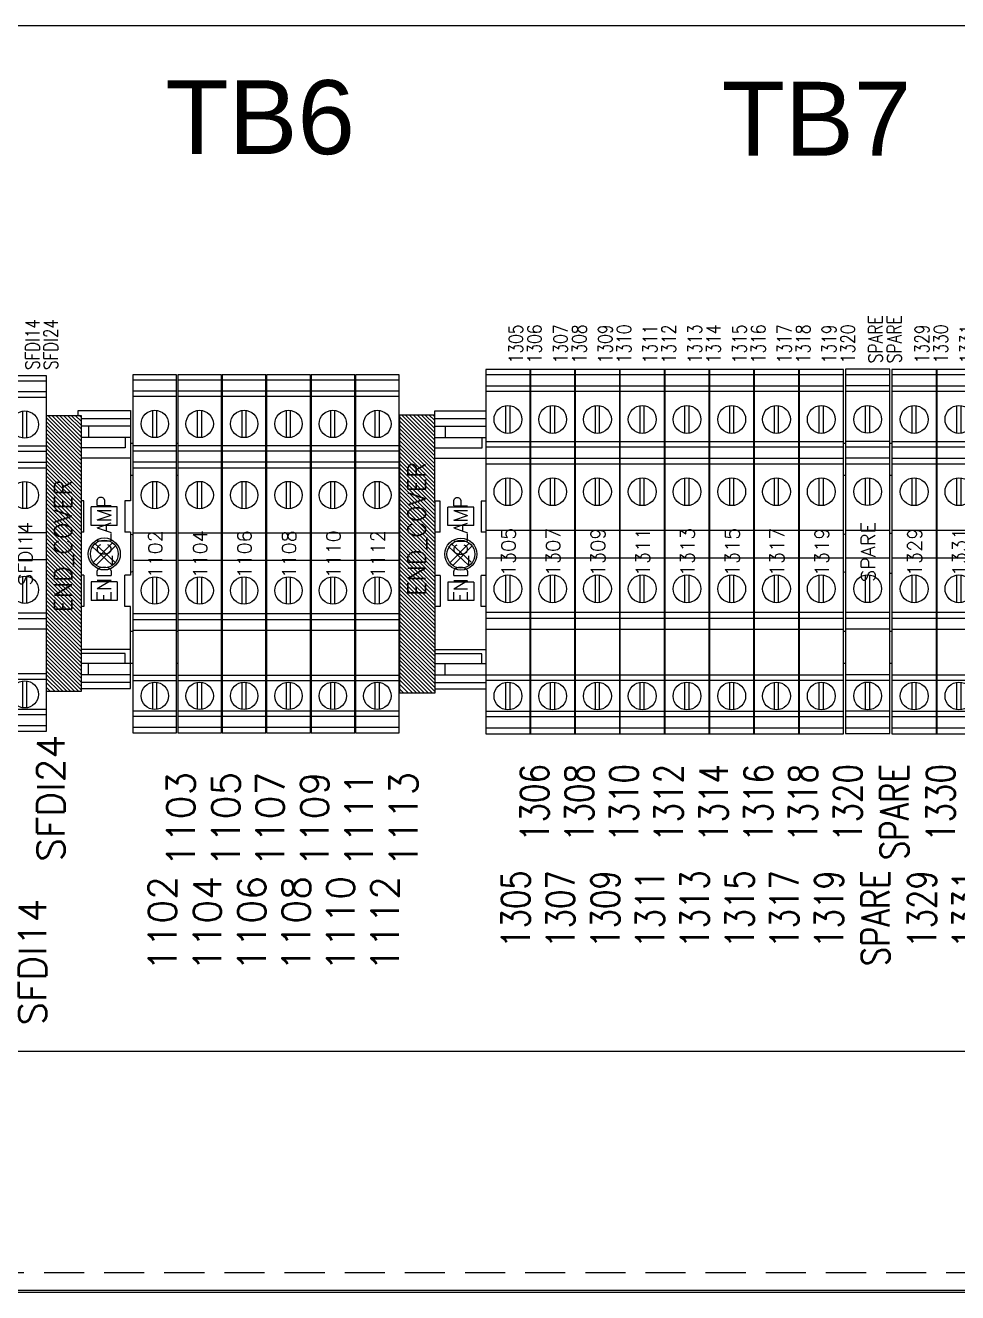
# Model space of a CAD drawing. Header units: inches. Extents: x 0.1 to 89.7, y 0.1 to 57.6.
# Drawn here: x 70.63 to 76.44, y 10.91 to 18.81 of the extents above; entities that cross this region are included whole.
import ezdxf
from ezdxf.enums import TextEntityAlignment as Align

# ---------------------------------------------------------------- set-up
doc = ezdxf.new("R2010")
doc.units = ezdxf.units.IN
doc.header["$MEASUREMENT"] = 0
doc.set_wipeout_variables(frame=1)
doc.linetypes.add('HIDDEN', pattern=[0.375, 0.25, -0.125])
for name, color, linetype in [('DEFAULT_2', 8, 'HIDDEN'), ('PSYMS', 7, 'Continuous'), ('PTERM', 4, 'Continuous'), ('PWIRE', 84, 'Continuous')]:
    doc.layers.add(name, color=color, linetype=linetype)
doc.styles.get("Standard").update_dxf_attribs({"font": 'arial.ttf'})
doc.styles.add('WD', font='romans.shx', dxfattribs={"height": 0.185})

# ---------------------------------------------------------------- blocks, each defined once
blk = doc.blocks.new('HDINFB5B')
blk.add_line((0, -0.75), (29.75, -0.75))
blk = doc.blocks.new('HDIN1085A')
for p, q in [((0, 0.75), (31.25, 0.75)), ((0, -0.75), (31.25, -0.75))]:
    blk.add_line(p, q)
blk = doc.blocks.new('HDINFE72')
for p, q in [((0, 0.69), (29, 0.69)), ((0, 0.49), (29, 0.49)), ((17.2918, 0.125), (17.7082, 0.125)), ((18.2918, 0.125), (18.7082, 0.125)), ((19.2918, 0.125), (19.7082, 0.125)), ((20.2918, 0.125), (20.7082, 0.125)), ((21.2918, 0.125), (21.7082, 0.125)), ((22.2918, 0.125), (22.7082, 0.125)), ((17.2918, -0.125), (17.7082, -0.125)), ((18.2918, -0.125), (18.7082, -0.125)), ((19.2918, -0.125), (19.7082, -0.125)), ((20.2918, -0.125), (20.7082, -0.125)), ((21.2918, -0.125), (21.7082, -0.125)), ((22.2918, -0.125), (22.7082, -0.125)), ((0, -0.49), (29, -0.49)), ((0, -0.69), (29, -0.69))]:
    blk.add_line(p, q)
for centre, major_axis, start_param, end_param in [((17.2918, 0), (-0.1668, 0), -1.570796, 1.570794), ((17.7082, 0), (0.1668, 0), 4.712386, 7.853986), ((18.2918, 0), (-0.1668, 0), -1.570796, 1.570794), ((18.7082, 0), (0.1668, 0), 4.712386, 7.853986), ((19.2918, 0), (-0.1668, 0), -1.570796, 1.570794), ((19.7082, 0), (0.1668, 0), 4.712386, 7.853986), ((20.2918, 0), (-0.1668, 0), -1.570796, 1.570794), ((20.7082, 0), (0.1668, 0), 4.712386, 7.853986), ((21.2918, 0), (-0.1668, 0), -1.570796, 1.570794), ((21.7082, 0), (0.1668, 0), 4.712386, 7.853986), ((22.2918, 0), (-0.1668, 0), -1.570796, 1.570794), ((22.7082, 0), (0.1668, 0), 4.712386, 7.853986)]:
    blk.add_ellipse(centre, major_axis=major_axis, ratio=0.749429, start_param=start_param, end_param=end_param)
for p in [(17.5, 0), (18.5, 0), (19.5, 0), (20.5, 0), (21.5, 0), (22.5, 0)]:
    blk.add_point(p)
at = {"flags": 11}
for p in [(1.5, 0), (14.5, 0), (27.5, 0)]:
    blk.add_attdef('NC', text='', height=0.01, rotation=270, dxfattribs=at).set_placement(p, align=Align.MIDDLE)
blk = doc.blocks.new('E_NS35N')
at = {"style": 'WD', "flags": 1}
for tag, height, p in [('INST', 0.125, (-0.0107, 0.4749)), ('LOC', 0.125, (-0.0107, 0.2983)), ('P_TAGSTRIP', 0.125, (-0.0107, 0.1218)), ('MFG', 0.05, (0.0343, -0.4763)), ('CAT', 0.05, (0.0343, -0.5478)), ('WDBLKNAM', 0.05, (0.0343, -0.6193)), ('FP', 0.05, (0.0343, -0.6908)), ('FPT', 0.05, (0.1754, -0.6908)), ('ASSYCODE', 0.05, (0.0343, -0.7892))]:
    blk.add_attdef(tag, text='', height=height, dxfattribs=at).set_placement(p, align=Align.CENTER)
blk.add_wipeout([(-0.9692, 0), (-0.3791, 0), (-0.3791, -0.039), (-0.1549, -0.039), (-0.1549, 0), (0.1549, 0), (0.1549, -0.039), (0.3791, -0.039), (0.3791, 0), (1.0277, 0), (1.0277, -0.374), (0.3791, -0.374), (0.3791, -0.3335), (0.1549, -0.3335), (0.1549, -0.374), (-0.1549, -0.374), (-0.1549, -0.3335), (-0.3791, -0.3335), (-0.3791, -0.374), (-0.9692, -0.374)])
blk.add_wipeout([(-0.9692, 0), (-0.3791, 0), (-0.3791, -0.039), (-0.1549, -0.039), (-0.1549, 0), (0.1549, 0), (0.1549, -0.039), (0.3791, -0.039), (0.3791, 0), (1.0277, 0), (1.0277, -0.374), (0.3791, -0.374), (0.3791, -0.3335), (0.1549, -0.3335), (0.1549, -0.374), (-0.1549, -0.374), (-0.1549, -0.3335), (-0.3791, -0.3335), (-0.3791, -0.374), (-0.9692, -0.374)])
for p, q in [((-0.3791, 0), (-0.9692, 0)), ((-0.9692, 0), (-0.9692, -0.374)), ((-0.3791, -0.039), (-0.3791, 0)), ((-0.1549, -0.039), (-0.1549, 0)), ((0.1549, 0), (-0.1549, 0)), ((0.3791, 0), (1.0277, 0)), ((0.3791, -0.039), (0.3791, 0)), ((0.3791, 0), (0.688, 0)), ((0.688, 0), (0.688, -0.374)), ((0.915, -0.3698), (0.915, 0.0042)), ((0.9696, -0.3698), (0.9696, 0.0042)), ((1.0277, 0), (1.0277, -0.374)), ((-0.9268, -0.3782), (-0.9268, -0.0042)), ((-0.8721, -0.3782), (-0.8721, -0.0042)), ((-0.8721, -0.0742), (-0.7907, -0.0742)), ((-0.7907, -0.3782), (-0.7907, -0.0042)), ((-0.7175, -0.3364), (-0.7175, -0.0042)), ((-0.6897, -0.3782), (-0.6897, -0.0042)), ((-0.1549, -0.039), (-0.3791, -0.039)), ((0.1549, -0.039), (0.3791, -0.039)), ((0.7604, -0.3364), (0.7604, -0.0042)), ((0.8336, -0.3782), (0.8336, -0.0042)), ((0.915, -0.0742), (0.8336, -0.0742)), ((-0.2026, -0.0921), (-0.3361, -0.0921)), ((-0.3361, -0.2789), (-0.3361, -0.0921)), ((-0.2026, -0.2789), (-0.2026, -0.0921)), ((-0.0839, -0.1287), (0.057, -0.2672)), ((-0.0817, -0.2418), (0.0537, -0.0978)), ((-0.0636, -0.1077), (0.0776, -0.2466)), ((-0.0606, -0.2619), (0.0751, -0.1176)), ((0.2026, -0.0921), (0.3361, -0.0921)), ((0.2026, -0.2789), (0.2026, -0.0921)), ((0.3361, -0.2789), (0.3361, -0.0921)), ((-0.7907, -0.3364), (-0.7175, -0.3364)), ((-0.3791, -0.374), (-0.3791, -0.3335)), ((-0.3791, -0.3335), (-0.1549, -0.3335)), ((-0.2026, -0.2789), (-0.3361, -0.2789)), ((-0.1549, -0.374), (-0.1549, -0.3335)), ((0.3791, -0.3335), (0.1549, -0.3335)), ((0.2026, -0.2789), (0.3361, -0.2789)), ((0.3791, -0.374), (0.3791, -0.3335)), ((0.8336, -0.3364), (0.7604, -0.3364)), ((-0.9692, -0.374), (-0.3791, -0.374)), ((0.1549, -0.374), (-0.1549, -0.374)), ((1.0277, -0.374), (0.3791, -0.374)), ((0.688, -0.374), (0.3791, -0.374))]:
    blk.add_line(p, q)
for points in [[(0.1549, -0.039), (0.1549, 0)], [(0.1549, -0.374), (0.1549, -0.3335)]]:
    blk.add_lwpolyline(points)
for radius in [0.115, 0.1]:
    blk.add_circle((-0.0027, -0.187), radius)
at = {"style": 'WD', "width": 0.8}
blk.add_attdef('WIRENOL', text='', height=0.1, dxfattribs=at).set_placement((-1.0026, -0.1198), align=Align.MIDDLE_RIGHT)
blk.add_attdef('WIRENOR', text='', height=0.1, dxfattribs=at).set_placement((1.0594, -0.1198), align=Align.MIDDLE_LEFT)
at = {"style": 'WD'}
for tag in ['WIRENO', 'TERM']:
    blk.add_attdef(tag, text='', height=0.1, dxfattribs=at).set_placement((0.0343, -0.1851), align=Align.MIDDLE_CENTER)
at = {"style": 'WD', "flags": 1}
blk.add_attdef('TERMDESCL', text='', height=0.05, dxfattribs=at).set_placement((-1.0001, -0.2348), align=Align.MIDDLE_RIGHT)
blk.add_attdef('TERMDESCR', text='', height=0.05, dxfattribs=at).set_placement((1.0593, -0.2348), align=Align.MIDDLE_LEFT)
blk = doc.blocks.new('wd_default_02terminal')
at = {"style": 'WD', "flags": 1}
for tag, height, p in [('INST', 0.125, (0.0076, 0.4214)), ('LOC', 0.125, (0.0076, 0.2448)), ('P_TAGSTRIP', 0.125, (0.0076, 0.0683)), ('CAT', 0.05, (0.0052, -0.4504)), ('WDBLKNAM', 0.05, (0.0052, -0.5219)), ('ASSYCODE', 0.05, (0.0052, -0.6748)), ('FP', 0.05, (0.0052, -0.5934)), ('FPT', 0.05, (0.1463, -0.5934))]:
    blk.add_attdef(tag, text='', height=height, dxfattribs=at).set_placement(p, align=Align.CENTER)
at = {"style": 'WD', "width": 0.8}
for tag, p in [('WIRENOR', (1.3301, -0.2124)), ('L02WIRENOR', (1.3301, -0.3451))]:
    blk.add_attdef(tag, text='', height=0.1, dxfattribs=at).set_placement(p, align=Align.MIDDLE_LEFT)
at = {"style": 'WD', "flags": 1}
blk.add_attdef('L02PINL', text='', height=0.05, dxfattribs=at).set_placement((-0.882, -0.4415), align=Align.MIDDLE_RIGHT)
blk.add_attdef('L02PINR', text='', height=0.05, dxfattribs=at).set_placement((0.8974, -0.4415), align=Align.MIDDLE_LEFT)
at = {"linetype": 'Continuous'}
blk.add_wipeout([(1.2871, -0.3144), (1.2871, 0), (-1.2871, 0), (-1.2871, -0.3144), (0.1489, -0.3144)], dxfattribs=at)
for p, q in [((-1.2478, -0.3144), (-1.2478, 0)), ((-1.1692, -0.3144), (-1.1692, 0)), ((-1.1299, -0.3144), (-1.1299, 0)), ((-0.9125, -0.3144), (-0.9125, 0)), ((-0.8732, -0.3144), (-0.8732, 0)), ((-0.5498, -0.3144), (-0.5498, 0)), ((-0.4712, 0), (-0.4712, -0.3144)), ((-0.4319, -0.3144), (-0.4319, 0)), ((-0.0476, -0.3144), (-0.0476, 0)), ((0.1489, -0.3144), (0.1489, 0)), ((0.619, 0), (0.619, -0.3144)), ((0.6583, -0.3144), (0.6583, 0)), ((0.7369, -0.3144), (0.7369, 0)), ((0.7762, -0.3144), (0.7762, 0)), ((1.1299, -0.3144), (1.1299, 0)), ((1.1692, -0.3144), (1.1692, 0)), ((1.2478, -0.3144), (1.2478, 0)), ((-1.1181, -0.1427), (-0.9236, -0.1427)), ((-1.1181, -0.1721), (-0.9236, -0.1721)), ((-0.3608, -0.1427), (-0.1666, -0.1427)), ((-0.3608, -0.1721), (-0.1666, -0.1721)), ((0.3254, -0.1427), (0.5199, -0.1427)), ((0.3254, -0.1721), (0.5199, -0.1721)), ((0.8363, -0.1427), (1.0308, -0.1427)), ((0.8363, -0.1721), (1.0308, -0.1721))]:
    blk.add_line(p, q, dxfattribs=at)
blk.add_lwpolyline([(1.2871, -0.3144), (1.2871, 0), (-1.2871, 0), (-1.2871, -0.3144), (0.1489, -0.3144)], close=True, dxfattribs=at)
for centre in [(-1.021, -0.1572), (-0.2637, -0.1572), (0.4225, -0.1572), (0.9334, -0.1572)]:
    blk.add_circle(centre, 0.0983, dxfattribs=at)
at = {"style": 'WD', "width": 0.8}
for tag, p in [('WIRENOL', (-1.3147, -0.2124)), ('L02WIRENOL', (-1.3147, -0.3451))]:
    blk.add_attdef(tag, text='', height=0.1, dxfattribs=at).set_placement(p, align=Align.MIDDLE_RIGHT)
at = {"style": 'WD'}
for tag in ['WIRENO', 'TERM']:
    blk.add_attdef(tag, text='', height=0.1, dxfattribs=at).set_placement((-0.0029, -0.1611), align=Align.MIDDLE_CENTER)
at = {"style": 'WD', "flags": 1}
blk.add_attdef('L01PINL', text='', height=0.05, dxfattribs=at).set_placement((-0.882, -0.3761), align=Align.MIDDLE_RIGHT)
blk.add_attdef('MFG', text='', height=0.05, dxfattribs=at).set_placement((0.0052, -0.3789), align=Align.CENTER)
blk.add_attdef('L01PINR', text='', height=0.05, dxfattribs=at).set_placement((0.8974, -0.3761), align=Align.MIDDLE_LEFT)
blk.add_attdef('L02TERM', text='', height=0.1, dxfattribs=at).set_placement((0, -0.4091), align=Align.MIDDLE_CENTER)
blk = doc.blocks.new('wd_default_accessory')
at = {"style": 'WD', "flags": 1}
for tag, p in [('INST', (0, 0.4898)), ('LOC', (0, 0.3023))]:
    blk.add_attdef(tag, text='', height=0.125, dxfattribs=at).set_placement(p, align=Align.MIDDLE_CENTER)
at = {"style": 'WD'}
blk.add_attdef('TERM', text='', height=0.125, dxfattribs=at).set_placement((-1.0446, -0.1822), align=Align.RIGHT)
blk.add_wipeout([(1, -0.25), (-1, -0.25), (-1, 0), (1, 0)])
for p, q in [((-0.9608, -0.25), (-0.7108, 0)), ((-0.9326, -0.25), (-0.6826, 0)), ((-0.9044, -0.25), (-0.6544, 0)), ((-0.8762, -0.25), (-0.6262, 0)), ((-0.848, -0.25), (-0.598, 0)), ((-0.8198, -0.25), (-0.5698, 0)), ((-0.7915, -0.25), (-0.5415, 0)), ((-0.7633, -0.25), (-0.5133, 0)), ((-0.7351, -0.25), (-0.4851, 0)), ((-0.7069, -0.25), (-0.4569, 0)), ((-0.6787, -0.25), (-0.4287, 0)), ((-0.6505, -0.25), (-0.4005, 0)), ((-0.6223, -0.25), (-0.3723, 0)), ((-0.5941, -0.25), (-0.3441, 0)), ((-0.5658, -0.25), (-0.3158, 0)), ((-0.5376, -0.25), (-0.2876, 0)), ((-0.5094, -0.25), (-0.2594, 0)), ((-0.453, -0.25), (-0.203, 0)), ((-0.3684, -0.25), (-0.1184, 0)), ((-0.3402, -0.25), (-0.0902, 0)), ((-0.2837, -0.25), (-0.0337, 0)), ((-0.2555, -0.25), (-0.0055, 0)), ((-0.1991, -0.25), (0.0509, 0)), ((-0.1709, -0.25), (0.0791, 0)), ((-0.1427, -0.25), (0.1073, 0)), ((-0.0863, -0.25), (0.1637, 0)), ((-0.058, -0.25), (0.192, 0)), ((-0.0298, -0.25), (0.2202, 0)), ((-0.0016, -0.25), (0.2484, 0)), ((0.0548, -0.25), (0.3048, 0)), ((0.083, -0.25), (0.333, 0)), ((0.1112, -0.25), (0.3612, 0)), ((0.1394, -0.25), (0.3902, 0.0008)), ((0.3933, -0.25), (0.6433, 0)), ((0.4216, -0.25), (0.6716, 0)), ((0.4498, -0.25), (0.6998, 0)), ((0.5062, -0.25), (0.7562, 0)), ((0.5626, -0.25), (0.8126, 0)), ((0.5908, -0.25), (0.8408, 0)), ((0.619, -0.25), (0.869, 0)), ((0.6755, -0.25), (0.9255, 0)), ((0.7319, -0.25), (0.9819, 0)), ((-1, -0.0621), (-0.9379, 0)), ((-1, -0.0282), (-0.9718, 0)), ((-1, -0.1199), (-0.8801, 0)), ((-1, -0.1481), (-0.8519, 0)), ((-1, -0.1763), (-0.8237, 0)), ((-1, -0.2046), (-0.7954, 0)), ((-1, -0.2328), (-0.7672, 0)), ((-1, -0.0926), (-0.9074, 0)), ((-0.989, -0.25), (-0.739, 0)), ((-0.4812, -0.25), (-0.2312, 0)), ((-0.4248, -0.25), (-0.1748, 0)), ((-0.3966, -0.25), (-0.1466, 0)), ((-0.3119, -0.25), (-0.0619, 0)), ((-0.2273, -0.25), (0.0227, 0)), ((-0.1145, -0.25), (0.1355, 0)), ((0.0266, -0.25), (0.2766, 0)), ((0.1677, -0.25), (0.4177, 0)), ((0.1959, -0.25), (0.4459, 0)), ((0.2241, -0.25), (0.4741, 0)), ((0.2523, -0.25), (0.5023, 0)), ((0.2805, -0.25), (0.5305, 0)), ((0.3087, -0.25), (0.5587, 0)), ((0.3369, -0.25), (0.5869, 0)), ((0.3651, -0.25), (0.6151, 0)), ((0.478, -0.25), (0.728, 0)), ((0.5344, -0.25), (0.7844, 0)), ((0.6472, -0.25), (0.8972, 0)), ((0.7037, -0.25), (0.9537, 0)), ((0.7601, -0.25), (1, -0.0101)), ((0.7883, -0.25), (1, -0.0383)), ((0.8165, -0.25), (1, -0.0665)), ((0.8447, -0.25), (1, -0.0947)), ((0.8729, -0.25), (1, -0.1229)), ((0.9012, -0.25), (1, -0.1512)), ((0.9294, -0.25), (1, -0.1794)), ((0.9576, -0.25), (1, -0.2076)), ((0.9858, -0.25), (1, -0.2358))]:
    blk.add_line(p, q)
blk.add_lwpolyline([(1, -0.25), (-1, -0.25), (-1, 0), (1, 0)], close=True)
at = {"style": 'WD', "flags": 1}
for tag, height, p in [('P_TAGSTRIP', 0.125, (0, 0.1148)), ('MFG', 0.01, (-0.625, -0.0625)), ('WDBLKNAM', 0.01, (0.5625, -0.0625)), ('CAT', 0.01, (-0.625, -0.125)), ('FPT', 0.01, (0.5625, -0.125)), ('ASSYCODE', 0.01, (-0.625, -0.1875)), ('FP', 0.01, (0.5625, -0.1875))]:
    blk.add_attdef(tag, text='', height=height, dxfattribs=at).set_placement(p, align=Align.MIDDLE_CENTER)

msp = doc.modelspace()

# ---------------------------------------------------------------- linework, layer by layer
at = {"color": 3, "linetype": 'Continuous'}
msp.add_line((82.62105, 10.90789), (53.8691, 10.90789), dxfattribs=at)
at = {"layer": 'DEFAULT_2', "color": 8, "linetype": 'HIDDEN'}
msp.add_line((82.62105, 11.03208), (53.8691, 11.03208), dxfattribs=at)

# ---------------------------------------------------------------- block references
at = {"layer": 'PSYMS', "xscale": 0.9935880310615606, "yscale": 0.9935880310615606, "zscale": 0.9935880310615606}
for name, p in [('HDINFB5B', (53.3918, 19.55434)), ('HDINFE72', (53.6402, 15.51789)), ('HDIN1085A', (53.4539, 11.66774))]:
    msp.add_blockref(name, p, dxfattribs=at)

# ---------------------------------------------------------------- texts
at = {"layer": 'PSYMS', "char_height": 0.461257, "attachment_point": 1}
for s, width, insert in [('\\pxqc;TB6', 1.9375, (71.125, 18.46736)), ('\\pxqc;TB7', 4.875, (73.125, 18.45737))]:
    msp.add_mtext_dynamic_manual_height_columns(s, width=width, gutter_width=0.99359, heights=[0], dxfattribs=dict(at, insert=insert))

# ---------------------------------------------------------------- next in the draw order: block references
at = {"layer": 'PSYMS'}
ref = msp.add_blockref('wd_default_02terminal', (70.49123, 15.51686), dxfattribs=dict(at, xscale=0.8608270090313358, yscale=0.8608270090313358, zscale=0.8608270090313358, rotation=90))
ref.add_attrib('WIRENO', 'SFDI14', dxfattribs={"layer": 'PWIRE', "height": 0.086083, "rotation": 90, "style": 'WD'}).set_placement((70.6299, 15.51438), align=Align.MIDDLE_CENTER)
ref.add_attrib('WIRENOL', 'SFDI14', dxfattribs={"layer": 'PWIRE', "height": 0.172165, "rotation": 90, "style": 'WD'}).set_placement((70.67409, 13.36294), align=Align.MIDDLE_RIGHT)
ref.add_attrib('L02WIRENOL', 'SFDI24', dxfattribs={"layer": '0', "height": 0.172165, "rotation": 90, "style": 'WD'}).set_placement((70.78833, 14.38517), align=Align.MIDDLE_RIGHT)
ref.add_attrib('WIRENOR', 'SFDI14', dxfattribs={"layer": 'PWIRE', "height": 0.086083, "rotation": 90, "style": 'WD', "width": 0.8}).set_placement((70.67409, 16.66184), align=Align.MIDDLE_LEFT)
ref.add_attrib('L02WIRENOR', 'SFDI24', dxfattribs={"layer": '0', "height": 0.086083, "rotation": 90, "style": 'WD', "width": 0.8}).set_placement((70.78833, 16.66184), align=Align.MIDDLE_LEFT)
ref = msp.add_blockref('wd_default_02terminal', (76.03266, 15.52856), dxfattribs=dict(at, xscale=0.8823043182127407, yscale=0.8823043182127407, zscale=0.8823043182127407, rotation=90))
ref.add_attrib('WIRENO', '1329', dxfattribs={"layer": 'PWIRE', "height": 0.08823, "rotation": 90, "style": 'WD'}).set_placement((76.17479, 15.52601), align=Align.MIDDLE_CENTER)
ref.add_attrib('WIRENOL', '1329', dxfattribs={"layer": 'PWIRE', "height": 0.176461, "rotation": 90, "style": 'WD', "width": 0.8}).set_placement((76.22009, 13.54147), align=Align.MIDDLE_RIGHT)
ref.add_attrib('L02WIRENOL', '1330', dxfattribs={"layer": '0', "height": 0.176461, "rotation": 90, "style": 'WD', "width": 0.8}).set_placement((76.33717, 14.2032), align=Align.MIDDLE_RIGHT)
ref.add_attrib('WIRENOR', '1329', dxfattribs={"layer": 'PWIRE', "height": 0.08823, "rotation": 90, "style": 'WD', "width": 0.8}).set_placement((76.22009, 16.7021), align=Align.MIDDLE_LEFT)
ref.add_attrib('L02WIRENOR', '1330', dxfattribs={"layer": '0', "height": 0.08823, "rotation": 90, "style": 'WD', "width": 0.8}).set_placement((76.33717, 16.7021), align=Align.MIDDLE_LEFT)
ref = msp.add_blockref('E_NS35N', (70.95975, 15.51553), dxfattribs=dict(at, xscale=0.8675974737102312, yscale=0.8675974737102312, zscale=0.8675974737102312, rotation=90))
ref.add_attrib('TERM', 'END_CLAMP', dxfattribs={"layer": 'PTERM', "height": 0.08676, "rotation": 90, "style": 'WD'}).set_placement((71.12031, 15.54531), align=Align.MIDDLE_CENTER)

# ---------------------------------------------------------------- next in the draw order: block references
ref = msp.add_blockref('wd_default_02terminal', (76.31173, 15.52856), dxfattribs=dict(at, xscale=0.8823043182127407, yscale=0.8823043182127407, zscale=0.8823043182127407, rotation=90))
ref.add_attrib('WIRENO', '1331', dxfattribs={"layer": 'PWIRE', "height": 0.08823, "rotation": 90, "style": 'WD'}).set_placement((76.45387, 15.52601), align=Align.MIDDLE_CENTER)
ref.add_attrib('WIRENOL', '1331', dxfattribs={"layer": 'PWIRE', "height": 0.176461, "rotation": 90, "style": 'WD', "width": 0.8}).set_placement((76.49916, 13.54147), align=Align.MIDDLE_RIGHT)
ref.add_attrib('L02WIRENOL', '1332', dxfattribs={"layer": '0', "height": 0.176461, "rotation": 90, "style": 'WD', "width": 0.8}).set_placement((76.61624, 14.2032), align=Align.MIDDLE_RIGHT)
ref.add_attrib('WIRENOR', '1331', dxfattribs={"layer": 'PWIRE', "height": 0.08823, "rotation": 90, "style": 'WD', "width": 0.8}).set_placement((76.49916, 16.7021), align=Align.MIDDLE_LEFT)
ref.add_attrib('L02WIRENOR', '1332', dxfattribs={"layer": '0', "height": 0.08823, "rotation": 90, "style": 'WD', "width": 0.8}).set_placement((76.61624, 16.7021), align=Align.MIDDLE_LEFT)
ref = msp.add_blockref('wd_default_02terminal', (71.3001, 15.5141), dxfattribs=dict(at, xscale=0.8675974737102312, yscale=0.8675974737102312, zscale=0.8675974737102312, rotation=90))
ref.add_attrib('WIRENO', '1102', dxfattribs={"layer": 'PWIRE', "height": 0.08676, "rotation": 90, "style": 'WD'}).set_placement((71.43986, 15.51159), align=Align.MIDDLE_CENTER)
ref.add_attrib('WIRENOL', '1102', dxfattribs={"layer": 'PWIRE', "height": 0.173519, "rotation": 90, "style": 'WD'}).set_placement((71.4844, 13.50591), align=Align.MIDDLE_RIGHT)
ref.add_attrib('L02WIRENOL', '1103', dxfattribs={"layer": '0', "height": 0.173519, "rotation": 90, "style": 'WD'}).set_placement((71.59953, 14.15661), align=Align.MIDDLE_RIGHT)
ref = msp.add_blockref('wd_default_accessory', (70.76187, 15.51686), dxfattribs=dict(at, xscale=0.8608270090313358, yscale=0.8608270090313358, zscale=0.8608270090313358, rotation=90))
ref.add_attrib('TERM', 'END_COVER', dxfattribs={"layer": 'PTERM', "height": 0.107603, "rotation": 90, "style": 'WD'}).set_placement((70.91869, 15.97546), align=Align.RIGHT)

# ---------------------------------------------------------------- next in the draw order: block references
ref = msp.add_blockref('wd_default_02terminal', (71.57998, 15.5141), dxfattribs=dict(at, xscale=0.8675974737102312, yscale=0.8675974737102312, zscale=0.8675974737102312, rotation=90))
ref.add_attrib('WIRENO', '1104', dxfattribs={"layer": 'PWIRE', "height": 0.08676, "rotation": 90, "style": 'WD'}).set_placement((71.71975, 15.51159), align=Align.MIDDLE_CENTER)
ref.add_attrib('WIRENOL', '1104', dxfattribs={"layer": 'PWIRE', "height": 0.173519, "rotation": 90, "style": 'WD'}).set_placement((71.76429, 13.50591), align=Align.MIDDLE_RIGHT)
ref.add_attrib('L02WIRENOL', '1105', dxfattribs={"layer": '0', "height": 0.173519, "rotation": 90, "style": 'WD'}).set_placement((71.87942, 14.15661), align=Align.MIDDLE_RIGHT)

# ---------------------------------------------------------------- next in the draw order: block references
ref = msp.add_blockref('wd_default_02terminal', (71.85694, 15.5141), dxfattribs=dict(at, xscale=0.8675974737102312, yscale=0.8675974737102312, zscale=0.8675974737102312, rotation=90))
ref.add_attrib('WIRENO', '1106', dxfattribs={"layer": 'PWIRE', "height": 0.08676, "rotation": 90, "style": 'WD'}).set_placement((71.99671, 15.51159), align=Align.MIDDLE_CENTER)
ref.add_attrib('WIRENOL', '1106', dxfattribs={"layer": 'PWIRE', "height": 0.173519, "rotation": 90, "style": 'WD'}).set_placement((72.04125, 13.50591), align=Align.MIDDLE_RIGHT)
ref.add_attrib('L02WIRENOL', '1107', dxfattribs={"layer": '0', "height": 0.173519, "rotation": 90, "style": 'WD'}).set_placement((72.15638, 14.15661), align=Align.MIDDLE_RIGHT)

# ---------------------------------------------------------------- next in the draw order: block references
ref = msp.add_blockref('wd_default_02terminal', (72.13391, 15.5141), dxfattribs=dict(at, xscale=0.8675974737102312, yscale=0.8675974737102312, zscale=0.8675974737102312, rotation=90))
ref.add_attrib('WIRENO', '1108', dxfattribs={"layer": 'PWIRE', "height": 0.08676, "rotation": 90, "style": 'WD'}).set_placement((72.27367, 15.51159), align=Align.MIDDLE_CENTER)
ref.add_attrib('WIRENOL', '1108', dxfattribs={"layer": 'PWIRE', "height": 0.173519, "rotation": 90, "style": 'WD'}).set_placement((72.31821, 13.50591), align=Align.MIDDLE_RIGHT)
ref.add_attrib('L02WIRENOL', '1109', dxfattribs={"layer": '0', "height": 0.173519, "rotation": 90, "style": 'WD'}).set_placement((72.43334, 14.15661), align=Align.MIDDLE_RIGHT)

# ---------------------------------------------------------------- next in the draw order: block references
ref = msp.add_blockref('wd_default_02terminal', (72.41087, 15.5141), dxfattribs=dict(at, xscale=0.8675974737102312, yscale=0.8675974737102312, zscale=0.8675974737102312, rotation=90))
ref.add_attrib('WIRENO', '1110', dxfattribs={"layer": 'PWIRE', "height": 0.08676, "rotation": 90, "style": 'WD'}).set_placement((72.55063, 15.51159), align=Align.MIDDLE_CENTER)
ref.add_attrib('WIRENOL', '1110', dxfattribs={"layer": 'PWIRE', "height": 0.173519, "rotation": 90, "style": 'WD'}).set_placement((72.59517, 13.50591), align=Align.MIDDLE_RIGHT)
ref.add_attrib('L02WIRENOL', '1111', dxfattribs={"layer": '0', "height": 0.173519, "rotation": 90, "style": 'WD'}).set_placement((72.7103, 14.15661), align=Align.MIDDLE_RIGHT)

# ---------------------------------------------------------------- next in the draw order: block references
ref = msp.add_blockref('wd_default_02terminal', (72.68783, 15.5141), dxfattribs=dict(at, xscale=0.8675974737102312, yscale=0.8675974737102312, zscale=0.8675974737102312, rotation=90))
ref.add_attrib('WIRENO', '1112', dxfattribs={"layer": 'PWIRE', "height": 0.08676, "rotation": 90, "style": 'WD'}).set_placement((72.8276, 15.51159), align=Align.MIDDLE_CENTER)
ref.add_attrib('WIRENOL', '1112', dxfattribs={"layer": 'PWIRE', "height": 0.173519, "rotation": 90, "style": 'WD'}).set_placement((72.87213, 13.50591), align=Align.MIDDLE_RIGHT)
ref.add_attrib('L02WIRENOL', '1113', dxfattribs={"layer": '0', "height": 0.173519, "rotation": 90, "style": 'WD'}).set_placement((72.98726, 14.15661), align=Align.MIDDLE_RIGHT)

# ---------------------------------------------------------------- next in the draw order: block references
ref = msp.add_blockref('wd_default_accessory', (72.96539, 15.5141), dxfattribs=dict(at, xscale=0.8675974737102312, yscale=0.8675974737102312, zscale=0.8675974737102312, rotation=90))
ref.add_attrib('TERM', 'END_COVER', dxfattribs={"layer": 'PTERM', "height": 0.10845, "rotation": 90, "style": 'WD'}).set_placement((73.12344, 16.08475), align=Align.RIGHT)

# ---------------------------------------------------------------- next in the draw order: block references
ref = msp.add_blockref('E_NS35N', (73.18296, 15.5141), dxfattribs=dict(at, xscale=0.8675974737102312, yscale=0.8675974737102312, zscale=0.8675974737102312, rotation=90))
ref.add_attrib('TERM', 'END_CLAMP', dxfattribs={"layer": 'PTERM', "height": 0.08676, "rotation": 90, "style": 'WD'}).set_placement((73.34353, 15.54388), align=Align.MIDDLE_CENTER)

# ---------------------------------------------------------------- next in the draw order: block references
ref = msp.add_blockref('wd_default_02terminal', (73.49969, 15.52856), dxfattribs=dict(at, xscale=0.8823043182127407, yscale=0.8823043182127407, zscale=0.8823043182127407, rotation=90))
ref.add_attrib('WIRENO', '1305', dxfattribs={"layer": 'PWIRE', "height": 0.08823, "rotation": 90, "style": 'WD'}).set_placement((73.64182, 15.52601), align=Align.MIDDLE_CENTER)
ref.add_attrib('WIRENOL', '1305', dxfattribs={"layer": 'PWIRE', "height": 0.176461, "rotation": 90, "style": 'WD', "width": 0.8}).set_placement((73.68712, 13.54147), align=Align.MIDDLE_RIGHT)
ref.add_attrib('L02WIRENOL', '1306', dxfattribs={"layer": '0', "height": 0.176461, "rotation": 90, "style": 'WD', "width": 0.8}).set_placement((73.8042, 14.2032), align=Align.MIDDLE_RIGHT)
ref.add_attrib('WIRENOR', '1305', dxfattribs={"layer": 'PWIRE', "height": 0.08823, "rotation": 90, "style": 'WD', "width": 0.8}).set_placement((73.68712, 16.7021), align=Align.MIDDLE_LEFT)
ref.add_attrib('L02WIRENOR', '1306', dxfattribs={"layer": '0', "height": 0.08823, "rotation": 90, "style": 'WD', "width": 0.8}).set_placement((73.8042, 16.7021), align=Align.MIDDLE_LEFT)

# ---------------------------------------------------------------- next in the draw order: block references
ref = msp.add_blockref('wd_default_02terminal', (73.77876, 15.52856), dxfattribs=dict(at, xscale=0.8823043182127407, yscale=0.8823043182127407, zscale=0.8823043182127407, rotation=90))
ref.add_attrib('WIRENO', '1307', dxfattribs={"layer": 'PWIRE', "height": 0.08823, "rotation": 90, "style": 'WD'}).set_placement((73.9209, 15.52601), align=Align.MIDDLE_CENTER)
ref.add_attrib('WIRENOL', '1307', dxfattribs={"layer": 'PWIRE', "height": 0.176461, "rotation": 90, "style": 'WD', "width": 0.8}).set_placement((73.96619, 13.54147), align=Align.MIDDLE_RIGHT)
ref.add_attrib('L02WIRENOL', '1308', dxfattribs={"layer": '0', "height": 0.176461, "rotation": 90, "style": 'WD', "width": 0.8}).set_placement((74.08327, 14.2032), align=Align.MIDDLE_RIGHT)
ref.add_attrib('WIRENOR', '1307', dxfattribs={"layer": 'PWIRE', "height": 0.08823, "rotation": 90, "style": 'WD', "width": 0.8}).set_placement((73.96619, 16.7021), align=Align.MIDDLE_LEFT)
ref.add_attrib('L02WIRENOR', '1308', dxfattribs={"layer": '0', "height": 0.08823, "rotation": 90, "style": 'WD', "width": 0.8}).set_placement((74.08327, 16.7021), align=Align.MIDDLE_LEFT)

# ---------------------------------------------------------------- next in the draw order: block references
ref = msp.add_blockref('wd_default_02terminal', (74.05784, 15.52856), dxfattribs=dict(at, xscale=0.8823043182127407, yscale=0.8823043182127407, zscale=0.8823043182127407, rotation=90))
ref.add_attrib('WIRENO', '1309', dxfattribs={"layer": 'PWIRE', "height": 0.08823, "rotation": 90, "style": 'WD'}).set_placement((74.19997, 15.52601), align=Align.MIDDLE_CENTER)
ref.add_attrib('WIRENOL', '1309', dxfattribs={"layer": 'PWIRE', "height": 0.176461, "rotation": 90, "style": 'WD', "width": 0.8}).set_placement((74.24526, 13.54147), align=Align.MIDDLE_RIGHT)
ref.add_attrib('L02WIRENOL', '1310', dxfattribs={"layer": '0', "height": 0.176461, "rotation": 90, "style": 'WD', "width": 0.8}).set_placement((74.36235, 14.2032), align=Align.MIDDLE_RIGHT)
ref.add_attrib('WIRENOR', '1309', dxfattribs={"layer": 'PWIRE', "height": 0.08823, "rotation": 90, "style": 'WD', "width": 0.8}).set_placement((74.24526, 16.7021), align=Align.MIDDLE_LEFT)
ref.add_attrib('L02WIRENOR', '1310', dxfattribs={"layer": '0', "height": 0.08823, "rotation": 90, "style": 'WD', "width": 0.8}).set_placement((74.36235, 16.7021), align=Align.MIDDLE_LEFT)

# ---------------------------------------------------------------- next in the draw order: block references
ref = msp.add_blockref('wd_default_02terminal', (74.33691, 15.52856), dxfattribs=dict(at, xscale=0.8823043182127407, yscale=0.8823043182127407, zscale=0.8823043182127407, rotation=90))
ref.add_attrib('WIRENO', '1311', dxfattribs={"layer": 'PWIRE', "height": 0.08823, "rotation": 90, "style": 'WD'}).set_placement((74.47904, 15.52601), align=Align.MIDDLE_CENTER)
ref.add_attrib('WIRENOL', '1311', dxfattribs={"layer": 'PWIRE', "height": 0.176461, "rotation": 90, "style": 'WD', "width": 0.8}).set_placement((74.52434, 13.54147), align=Align.MIDDLE_RIGHT)
ref.add_attrib('L02WIRENOL', '1312', dxfattribs={"layer": '0', "height": 0.176461, "rotation": 90, "style": 'WD', "width": 0.8}).set_placement((74.64142, 14.2032), align=Align.MIDDLE_RIGHT)
ref.add_attrib('WIRENOR', '1311', dxfattribs={"layer": 'PWIRE', "height": 0.08823, "rotation": 90, "style": 'WD', "width": 0.8}).set_placement((74.52434, 16.7021), align=Align.MIDDLE_LEFT)
ref.add_attrib('L02WIRENOR', '1312', dxfattribs={"layer": '0', "height": 0.08823, "rotation": 90, "style": 'WD', "width": 0.8}).set_placement((74.64142, 16.7021), align=Align.MIDDLE_LEFT)

# ---------------------------------------------------------------- next in the draw order: block references
ref = msp.add_blockref('wd_default_02terminal', (74.61598, 15.52856), dxfattribs=dict(at, xscale=0.8823043182127407, yscale=0.8823043182127407, zscale=0.8823043182127407, rotation=90))
ref.add_attrib('WIRENO', '1313', dxfattribs={"layer": 'PWIRE', "height": 0.08823, "rotation": 90, "style": 'WD'}).set_placement((74.75812, 15.52601), align=Align.MIDDLE_CENTER)
ref.add_attrib('WIRENOL', '1313', dxfattribs={"layer": 'PWIRE', "height": 0.176461, "rotation": 90, "style": 'WD', "width": 0.8}).set_placement((74.80341, 13.54147), align=Align.MIDDLE_RIGHT)
ref.add_attrib('L02WIRENOL', '1314', dxfattribs={"layer": '0', "height": 0.176461, "rotation": 90, "style": 'WD', "width": 0.8}).set_placement((74.92049, 14.2032), align=Align.MIDDLE_RIGHT)
ref.add_attrib('WIRENOR', '1313', dxfattribs={"layer": 'PWIRE', "height": 0.08823, "rotation": 90, "style": 'WD', "width": 0.8}).set_placement((74.80341, 16.7021), align=Align.MIDDLE_LEFT)
ref.add_attrib('L02WIRENOR', '1314', dxfattribs={"layer": '0', "height": 0.08823, "rotation": 90, "style": 'WD', "width": 0.8}).set_placement((74.92049, 16.7021), align=Align.MIDDLE_LEFT)

# ---------------------------------------------------------------- next in the draw order: block references
ref = msp.add_blockref('wd_default_02terminal', (74.89505, 15.52856), dxfattribs=dict(at, xscale=0.8823043182127407, yscale=0.8823043182127407, zscale=0.8823043182127407, rotation=90))
ref.add_attrib('WIRENO', '1315', dxfattribs={"layer": 'PWIRE', "height": 0.08823, "rotation": 90, "style": 'WD'}).set_placement((75.03719, 15.52601), align=Align.MIDDLE_CENTER)
ref.add_attrib('WIRENOL', '1315', dxfattribs={"layer": 'PWIRE', "height": 0.176461, "rotation": 90, "style": 'WD', "width": 0.8}).set_placement((75.08248, 13.54147), align=Align.MIDDLE_RIGHT)
ref.add_attrib('L02WIRENOL', '1316', dxfattribs={"layer": '0', "height": 0.176461, "rotation": 90, "style": 'WD', "width": 0.8}).set_placement((75.19956, 14.2032), align=Align.MIDDLE_RIGHT)
ref.add_attrib('WIRENOR', '1315', dxfattribs={"layer": 'PWIRE', "height": 0.08823, "rotation": 90, "style": 'WD', "width": 0.8}).set_placement((75.08248, 16.7021), align=Align.MIDDLE_LEFT)
ref.add_attrib('L02WIRENOR', '1316', dxfattribs={"layer": '0', "height": 0.08823, "rotation": 90, "style": 'WD', "width": 0.8}).set_placement((75.19956, 16.7021), align=Align.MIDDLE_LEFT)

# ---------------------------------------------------------------- next in the draw order: block references
ref = msp.add_blockref('wd_default_02terminal', (75.17413, 15.52856), dxfattribs=dict(at, xscale=0.8823043182127407, yscale=0.8823043182127407, zscale=0.8823043182127407, rotation=90))
ref.add_attrib('WIRENO', '1317', dxfattribs={"layer": 'PWIRE', "height": 0.08823, "rotation": 90, "style": 'WD'}).set_placement((75.31626, 15.52601), align=Align.MIDDLE_CENTER)
ref.add_attrib('WIRENOL', '1317', dxfattribs={"layer": 'PWIRE', "height": 0.176461, "rotation": 90, "style": 'WD', "width": 0.8}).set_placement((75.36156, 13.54147), align=Align.MIDDLE_RIGHT)
ref.add_attrib('L02WIRENOL', '1318', dxfattribs={"layer": '0', "height": 0.176461, "rotation": 90, "style": 'WD', "width": 0.8}).set_placement((75.47864, 14.2032), align=Align.MIDDLE_RIGHT)
ref.add_attrib('WIRENOR', '1317', dxfattribs={"layer": 'PWIRE', "height": 0.08823, "rotation": 90, "style": 'WD', "width": 0.8}).set_placement((75.36156, 16.7021), align=Align.MIDDLE_LEFT)
ref.add_attrib('L02WIRENOR', '1318', dxfattribs={"layer": '0', "height": 0.08823, "rotation": 90, "style": 'WD', "width": 0.8}).set_placement((75.47864, 16.7021), align=Align.MIDDLE_LEFT)

# ---------------------------------------------------------------- next in the draw order: block references
ref = msp.add_blockref('wd_default_02terminal', (75.4532, 15.52856), dxfattribs=dict(at, xscale=0.8823043182127407, yscale=0.8823043182127407, zscale=0.8823043182127407, rotation=90))
ref.add_attrib('WIRENO', '1319', dxfattribs={"layer": 'PWIRE', "height": 0.08823, "rotation": 90, "style": 'WD'}).set_placement((75.59533, 15.52601), align=Align.MIDDLE_CENTER)
ref.add_attrib('WIRENOL', '1319', dxfattribs={"layer": 'PWIRE', "height": 0.176461, "rotation": 90, "style": 'WD', "width": 0.8}).set_placement((75.64063, 13.54147), align=Align.MIDDLE_RIGHT)
ref.add_attrib('L02WIRENOL', '1320', dxfattribs={"layer": '0', "height": 0.176461, "rotation": 90, "style": 'WD', "width": 0.8}).set_placement((75.75771, 14.2032), align=Align.MIDDLE_RIGHT)
ref.add_attrib('WIRENOR', '1319', dxfattribs={"layer": 'PWIRE', "height": 0.08823, "rotation": 90, "style": 'WD', "width": 0.8}).set_placement((75.64063, 16.7021), align=Align.MIDDLE_LEFT)
ref.add_attrib('L02WIRENOR', '1320', dxfattribs={"layer": '0', "height": 0.08823, "rotation": 90, "style": 'WD', "width": 0.8}).set_placement((75.75771, 16.7021), align=Align.MIDDLE_LEFT)

# ---------------------------------------------------------------- next in the draw order: block references
ref = msp.add_blockref('wd_default_02terminal', (75.74271, 15.5292), dxfattribs=dict(at, xscale=0.8823043182127407, yscale=0.8823043182127407, zscale=0.8823043182127407, rotation=90))
ref.add_attrib('WIRENO', 'SPARE', dxfattribs={"layer": 'PWIRE', "height": 0.08823, "rotation": 90, "style": 'WD'}).set_placement((75.88485, 15.52665), align=Align.MIDDLE_CENTER)
ref.add_attrib('WIRENOL', 'SPARE', dxfattribs={"layer": 'PWIRE', "height": 0.176461, "rotation": 90, "style": 'WD', "width": 0.8}).set_placement((75.93014, 13.54211), align=Align.MIDDLE_RIGHT)
ref.add_attrib('L02WIRENOL', 'SPARE', dxfattribs={"layer": '0', "height": 0.176461, "rotation": 90, "style": 'WD', "width": 0.8}).set_placement((76.04722, 14.20384), align=Align.MIDDLE_RIGHT)
ref.add_attrib('WIRENOR', 'SPARE', dxfattribs={"layer": 'PWIRE', "height": 0.08823, "rotation": 90, "style": 'WD', "width": 0.8}).set_placement((75.93014, 16.70275), align=Align.MIDDLE_LEFT)
ref.add_attrib('L02WIRENOR', 'SPARE', dxfattribs={"layer": '0', "height": 0.08823, "rotation": 90, "style": 'WD', "width": 0.8}).set_placement((76.04722, 16.70275), align=Align.MIDDLE_LEFT)

doc.saveas('drawing.dxf')
